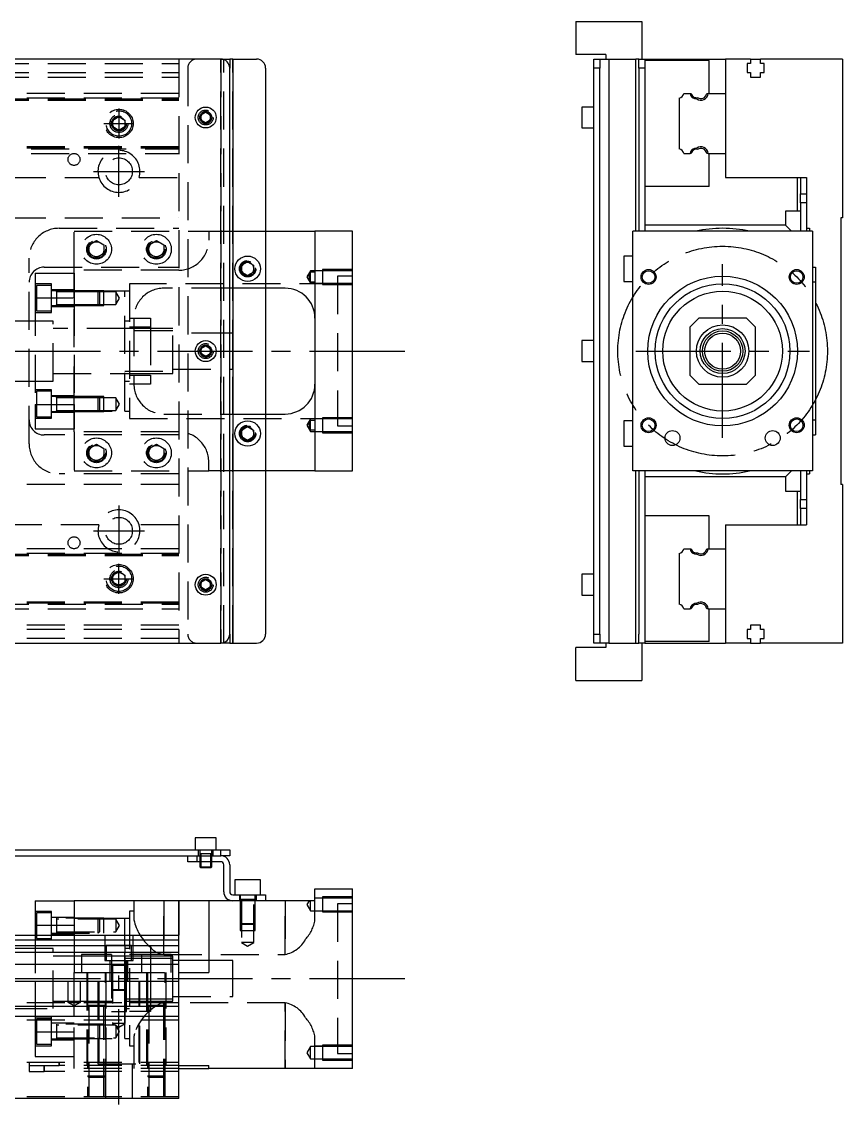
# Model space of a CAD drawing. Extents: x -29 to 759, y -281 to 112.
# Drawn here: x 484.5 to 758.7, y -251.5 to 110 of the extents above; entities that cross this region are included whole.
import ezdxf

# ---------------------------------------------------------------- set-up
doc = ezdxf.new("R2010")
doc.units = 0
doc.linetypes.add('CENTER', pattern=[50.8, 31.75, -6.35, 6.35, -6.35])
doc.linetypes.add('DASHED', pattern=[19.05, 12.7, -6.35])
doc.layers.get('0').update_dxf_attribs({"linetype": 'CONTINUOUS'})
doc.layers.add('CENTER', color=1, linetype='CENTER')

msp = doc.modelspace()

# ---------------------------------------------------------------- linework, layer by layer
at = {"color": 7, "linetype": 'CONTINUOUS'}
for p, q in [((669.68, 110), (669.68, 99)), ((669.68, 110), (691.68, 110)), ((691.68, 110), (691.68, 97.5)), ((679.68, 99), (669.68, 99)), ((679.68, 99), (679.68, 97.5)), ((551, 97.5), (3, 97.5)), ((551, 97.5), (554, 97.5)), ((554, 97.5), (554, 94.5)), ((555, 97.5), (554, 97.5)), ((554, -94.5), (554, 94.5)), ((555, 97.5), (555, -97.5)), ((555, 97.5), (563, 97.5)), ((566, 94.5), (566, -94.5)), ((675.68, 97.5), (677.68, 97.5)), ((675.68, 94.5), (675.68, 97.5)), ((677.68, 94.5), (675.68, 94.5)), ((675.68, -94.5), (675.68, 94.5)), ((677.68, 97.5), (677.68, 94.5)), ((677.68, 97.5), (680.68, 97.5)), ((677.68, -94.5), (677.68, 94.5)), ((680.68, 97.5), (680.68, -97.5)), ((680.68, 97.5), (689.68, 97.5)), ((689.68, 40), (689.68, 97.5)), ((690.68, 97.5), (689.68, 97.5)), ((690.68, 97.5), (692.68, 97.5)), ((690.68, 94.5), (690.68, 97.5)), ((692.68, 94.5), (690.68, 94.5)), ((690.68, 94.5), (690.68, 40)), ((692.68, 97.5), (692.68, 94.5)), ((692.68, 97.5), (719.68, 97.5)), ((714.18, 97), (692.68, 97)), ((692.68, 94.5), (692.68, 40)), ((714.18, 86), (714.18, 97)), ((719.68, 97.5), (719.68, 86)), ((727.98, 97.5), (719.68, 97.5)), ((727.98, 96), (726.83, 96)), ((726.83, 96), (726.83, 93)), ((727.98, 97.5), (731.38, 97.5)), ((727.98, 97.5), (727.98, 96)), ((731.38, 96), (731.38, 97.5)), ((758.68, 97.5), (731.38, 97.5)), ((732.53, 96), (731.38, 96)), ((732.53, 93), (732.53, 96)), ((758.68, 97.5), (758.68, 44.5)), ((726.83, 93), (727.98, 93)), ((727.98, 93), (727.98, 91.5)), ((727.98, 91.5), (731.38, 91.5)), ((731.38, 91.5), (731.38, 93)), ((731.38, 93), (732.53, 93)), ((704.18, 84.460392), (704.18, 67.539608)), ((705.719608, 86), (707.80154, 86)), ((707.80154, 86), (708.20668, 86)), ((713.357372, 86), (713.861934, 86)), ((713.861934, 86), (719.68, 86)), ((719.68, 86), (719.68, 66)), ((719.68, 86), (719.68, 66)), ((544.5, 78.866026), (546, 79.73205)), ((546, 79.73205), (547.5, 78.866026)), ((671.68, 81.5), (671.68, 78)), ((675.68, 81.5), (671.68, 81.5)), ((544.5, 77.133974), (544.5, 78.866026)), ((546, 76.26795), (544.5, 77.133974)), ((547.5, 77.133974), (546, 76.26795)), ((547.5, 78.866026), (547.5, 77.133974)), ((671.68, 78), (671.68, 74.5)), ((671.68, 74.5), (675.68, 74.5)), ((705.719608, 66), (707.80154, 66)), ((708.20668, 66), (707.80154, 66)), ((713.861934, 66), (713.357372, 66)), ((713.861934, 66), (719.68, 66)), ((714.18, 55), (714.18, 66)), ((719.68, 66), (719.68, 58)), ((719.68, 58), (746.68, 58)), ((743.68, 46.75), (743.68, 58)), ((744.68, 58), (744.68, 52.5)), ((746.68, 58), (746.68, 41)), ((714.18, 55), (692.68, 55)), ((744.68, 52.5), (746.68, 52.5)), ((744.68, 49.5), (744.68, 52.5)), ((746.68, 49.5), (744.68, 49.5)), ((744.68, 49.5), (744.68, 40)), ((739.68, 46.75), (739.68, 42.5)), ((744.68, 46.75), (739.68, 46.75)), ((758.68, 44.5), (758.18, 44.5)), ((758.18, 44.5), (758.18, -44.5)), ((566, 40), (582.5, 40)), ((582.5, 40), (582.5, -40)), ((595, 40), (582.5, 40)), ((595, -40), (595, 40)), ((688.68, -40), (688.68, 40)), ((748.68, 40), (688.68, 40)), ((739.68, 42), (692.68, 42)), ((739.68, 42.5), (739.68, 42)), ((741.68, 40), (739.68, 42)), ((746.68, 41), (747.68, 41)), ((746.68, 41), (746.68, 40)), ((747.68, 41), (747.68, 40)), ((748.68, 40), (748.68, -40)), ((558, 28.6547), (560, 29.809402)), ((560, 29.809402), (562, 28.6547)), ((685.68, 31.75), (685.68, 27.5)), ((688.68, 31.75), (685.68, 31.75)), ((558, 26.3453), (558, 28.6547)), ((560, 25.190598), (558, 26.3453)), ((562, 26.3453), (560, 25.190598)), ((562, 28.6547), (562, 26.3453)), ((685.68, 27.5), (685.68, 23.25)), ((748.68, 28), (749.68, 28)), ((749.68, 28), (749.68, -28)), ((685.68, 23.25), (688.68, 23.25)), ((749.68, 23), (748.68, 23)), ((572.5, 21), (566, 21)), ((710.68, 11), (707.68, 8)), ((726.68, 11), (710.68, 11)), ((729.68, 8), (726.68, 11)), ((707.68, 8), (707.68, -8)), ((729.68, -8), (729.68, 8)), ((544.5, 0.866026), (546, 1.73205)), ((544.5, -0.866026), (544.5, 0.866026)), ((546, 1.73205), (547.5, 0.866026)), ((547.5, 0.866026), (547.5, -0.866026)), ((671.68, 3.5), (671.68, 0)), ((675.68, 3.5), (671.68, 3.5)), ((546, -1.73205), (544.5, -0.866026)), ((547.5, -0.866026), (546, -1.73205)), ((671.68, 0), (671.68, -3.5)), ((671.68, -3.5), (675.68, -3.5)), ((707.68, -8), (710.68, -11)), ((726.68, -11), (729.68, -8)), ((710.68, -11), (726.68, -11)), ((566, -21), (572.5, -21)), ((558, -26.3453), (560, -25.190598)), ((560, -25.190598), (562, -26.3453)), ((685.68, -23.25), (685.68, -27.5)), ((688.68, -23.25), (685.68, -23.25)), ((748.68, -23), (749.68, -23)), ((558, -28.6547), (558, -26.3453)), ((560, -29.809402), (558, -28.6547)), ((562, -28.6547), (560, -29.809402)), ((562, -26.3453), (562, -28.6547)), ((685.68, -27.5), (685.68, -31.75)), ((748.68, -28), (749.68, -28)), ((685.68, -31.75), (688.68, -31.75)), ((582.5, -40), (566, -40)), ((582.5, -40), (595, -40)), ((748.68, -40), (688.68, -40)), ((689.68, -97.5), (689.68, -40)), ((690.68, -40), (690.68, -94.5)), ((692.68, -40), (692.68, -94.5)), ((739.68, -42), (692.68, -42)), ((739.68, -42), (741.68, -40)), ((739.68, -42), (739.68, -42.5)), ((739.68, -42.5), (739.68, -46.75)), ((744.68, -40), (744.68, -49.5)), ((746.28, -39.999994), (746.28, -40.000852)), ((746.68, -40), (746.68, -41)), ((746.68, -41), (746.68, -58)), ((746.68, -41), (747.68, -41)), ((747.68, -40), (747.68, -41)), ((739.68, -46.75), (744.68, -46.75)), ((743.68, -58), (743.68, -46.75)), ((758.68, -44.5), (758.18, -44.5)), ((758.68, -44.5), (758.68, -97.5)), ((744.68, -49.5), (746.68, -49.5)), ((744.68, -52.5), (744.68, -49.5)), ((746.68, -52.5), (744.68, -52.5)), ((744.68, -52.5), (744.68, -58)), ((714.18, -55), (692.68, -55)), ((714.18, -66), (714.18, -55)), ((719.68, -58), (719.68, -66)), ((719.68, -58), (746.68, -58)), ((704.18, -67.539608), (704.18, -84.460392)), ((705.719608, -66), (707.80154, -66)), ((707.80154, -66), (708.20668, -66)), ((713.357372, -66), (713.861934, -66)), ((713.861934, -66), (719.68, -66)), ((719.68, -66), (719.68, -86)), ((719.68, -66), (719.68, -86)), ((671.68, -74.5), (671.68, -78)), ((675.68, -74.5), (671.68, -74.5)), ((544.5, -77.133974), (546, -76.26795)), ((544.5, -78.866026), (544.5, -77.133974)), ((546, -79.73205), (544.5, -78.866026)), ((546, -76.26795), (547.5, -77.133974)), ((547.5, -78.866026), (546, -79.73205)), ((547.5, -77.133974), (547.5, -78.866026)), ((671.68, -78), (671.68, -81.5)), ((671.68, -81.5), (675.68, -81.5)), ((705.719608, -86), (707.80154, -86)), ((708.20668, -86), (707.80154, -86)), ((713.861934, -86), (713.357372, -86)), ((713.861934, -86), (719.68, -86)), ((714.18, -97), (714.18, -86)), ((719.68, -86), (719.68, -97.5)), ((727.98, -93), (726.83, -93)), ((726.83, -93), (726.83, -96)), ((731.38, -91.5), (727.98, -91.5)), ((727.98, -91.5), (727.98, -93)), ((731.38, -93), (731.38, -91.5)), ((732.53, -93), (731.38, -93)), ((732.53, -96), (732.53, -93)), ((3, -97.5), (551, -97.5)), ((554, -97.5), (551, -97.5)), ((554, -94.5), (554, -97.5)), ((554, -97.5), (555, -97.5)), ((555, -97.5), (563, -97.5)), ((675.68, -94.5), (677.68, -94.5)), ((675.68, -97.5), (675.68, -94.5)), ((677.68, -97.5), (675.68, -97.5)), ((677.68, -94.5), (677.68, -97.5)), ((680.68, -97.5), (677.68, -97.5)), ((679.68, -97.5), (679.68, -99)), ((680.68, -97.5), (689.68, -97.5)), ((689.68, -97.5), (690.68, -97.5)), ((690.68, -97.5), (690.68, -94.5)), ((692.68, -97.5), (690.68, -97.5)), ((691.68, -97.5), (691.68, -110)), ((692.68, -94.5), (692.68, -97.5)), ((714.18, -97), (692.68, -97)), ((692.68, -97.5), (719.68, -97.5)), ((727.98, -97.5), (719.68, -97.5)), ((726.83, -96), (727.98, -96)), ((727.98, -96), (727.98, -97.5)), ((727.98, -97.5), (731.38, -97.5)), ((731.38, -97.5), (731.38, -96)), ((731.38, -96), (732.53, -96)), ((758.68, -97.5), (731.38, -97.5)), ((669.68, -110), (669.68, -99)), ((679.68, -99), (669.68, -99)), ((669.68, -110), (691.68, -110)), ((549.5, -162.49), (542.5, -162.49)), ((542.5, -162.49), (542.5, -166.49)), ((549.5, -166.49), (549.5, -162.49)), ((352, -166.49), (551, -166.49)), ((352, -168.49), (543, -168.49)), ((540, -170.49), (540, -168.49)), ((543, -168.49), (551, -168.49)), ((543, -168.49), (543, -170.49)), ((543, -168.49), (551, -168.49)), ((551, -168.49), (551, -166.49)), ((551, -166.49), (554, -166.49)), ((554, -168.49), (551, -168.49)), ((554, -166.49), (554, -168.49)), ((543, -170.49), (540, -170.49)), ((551, -170.49), (543, -170.49)), ((544, -170.49002), (544, -172.14)), ((544, -172.14), (548, -172.14)), ((544, -172.14), (544.35, -172.49)), ((544.35, -170.49002), (544.35, -172.49)), ((547.65, -172.49), (544.35, -172.49)), ((547.65, -172.49), (547.65, -170.49002)), ((547.65, -172.49), (548, -172.14)), ((548, -172.14), (548, -170.49002)), ((552, -180.49), (552, -171.49)), ((554, -171.49), (554, -180.49)), ((564.25, -176.49), (555.75, -176.49)), ((555.75, -176.49), (555.75, -181.49)), ((564.25, -181.49), (564.25, -176.49)), ((582.5, -179.49), (595, -179.49)), ((582.5, -183.49), (582.5, -179.49)), ((595, -239.49), (595, -179.49)), ((489, -183.49), (502, -183.49)), ((489, -183.49), (489, -191.70658)), ((502, -183.49), (502, -194.99)), ((537, -183.49), (502, -183.49)), ((537, -194.99), (537, -183.49)), ((547, -183.49), (537, -183.49)), ((547, -183.49), (547, -207.49)), ((555, -183.49), (547, -183.49)), ((555, -181.49), (563, -181.49)), ((563, -183.49), (555, -183.49)), ((563, -183.49), (563, -181.49)), ((563, -181.49), (566, -181.49)), ((566, -183.49), (563, -183.49)), ((566, -181.49), (566, -183.49)), ((582.5, -183.49), (566, -183.49)), ((351.5, -194.99), (537, -194.99)), ((489, -191.70658), (489, -194.99)), ((489, -191.70658), (502, -191.70658)), ((537, -249.49), (537, -194.99)), ((351.5, -196.529608), (537, -196.529608)), ((537, -198.61154), (351.5, -198.61154)), ((537, -200.826666), (351.5, -200.826666)), ((519, -201.989994), (519, -216.990006)), ((351.5, -204.671934), (537, -204.671934)), ((520.5, -202.74), (519, -202.74)), ((521.25, -202.74), (520.5, -202.74)), ((524.5, -202.74), (521.25, -202.74)), ((527.5, -202.74), (524.5, -202.74)), ((534.5, -202.74), (527.5, -202.74)), ((535, -202.74), (534.5, -202.74)), ((519, -209.49), (519, -216.990006)), ((537, -207.49), (547, -207.49)), ((537, -210.49), (17, -210.49)), ((519, -216.24), (535, -216.24)), ((537, -218.79), (17, -218.79)), ((537, -222.19), (17, -222.19)), ((537, -238.49), (547, -238.49)), ((547, -239.49), (547, -238.49)), ((537, -239.49), (547, -239.49)), ((595, -239.49), (547, -239.49)), ((537, -249.49), (17, -249.49))]:
    msp.add_line(p, q, dxfattribs=at)
at = {"color": 3, "linetype": 'DASHED'}
for p, q in [((17, 96), (537, 96)), ((537, 97.5), (537, -97.5)), ((540, 94.5), (540, -94.5)), ((551, -97.5), (551, 97.5)), ((551, 97.5), (551, -97.5)), ((552, -97.5), (552, 97.5)), ((555, -97.5), (555, 97.5)), ((17, 93), (537, 93)), ((17, 91.5), (537, 91.5)), ((17, 84.204452), (537, 84.204452)), ((17, 84.2), (537, 84.2)), ((17, 83.8), (537, 83.8)), ((537, 86), (351.5, 86)), ((537, 84.460392), (351.5, 84.460392)), ((514.5, 76), (514.518502, 76.303588)), ((515, 77.1547), (517, 78.309402)), ((515, 74.8453), (515, 77.1547)), ((517, 78.309402), (519, 77.1547)), ((519, 77.1547), (519, 74.8453)), ((544, 78), (544.030168, 78.346066)), ((517, 73.690598), (515, 74.8453)), ((519, 74.8453), (517, 73.690598)), ((537, 68.2), (17, 68.2)), ((537, 67.8), (17, 67.8)), ((537, 67.795548), (17, 67.795548)), ((411.5, 67.539608), (537, 67.539608)), ((411.5, 66), (537, 66)), ((403.708204, 58), (510.291796, 58)), ((523.708204, 58), (537, 58)), ((22.640312, 44.5), (537, 44.5)), ((497, 41), (537, 41)), ((502, 27), (502, 40)), ((502, 40), (547, 40)), ((547, 40), (547, 37)), ((547, 40), (554, 40)), ((554, 40), (566, 40)), ((507, 35.443376), (509.5, 36.886752)), ((509.5, 36.886752), (512, 35.443376)), ((527, 35.443376), (529.5, 36.886752)), ((529.5, 36.886752), (532, 35.443376)), ((506.5, 34), (506.520026, 34.346056)), ((507, 32.556624), (507, 35.443376)), ((509.5, 31.113248), (507, 32.556624)), ((512, 32.556624), (509.5, 31.113248)), ((512, 35.443376), (512, 32.556624)), ((526.5, 34), (526.520026, 34.346056)), ((527, 32.556624), (527, 35.443376)), ((529.5, 31.113248), (527, 32.556624)), ((532, 32.556624), (529.5, 31.113248)), ((532, 35.443376), (532, 32.556624)), ((487, -31), (487, 31)), ((489, 26), (502, 26)), ((489, 26), (489, 17.78342)), ((492, 28), (537, 28)), ((537, 27), (502, 27)), ((502, 17.78342), (502, 27)), ((502, 26), (502, 17.78342)), ((562.483582, 27.786038), (562.5, 27.5)), ((581, 26.848738), (579.787564, 24.748738)), ((580.560666, 25.226886), (580.663852, 25.611128)), ((580.663852, 25.611128), (580.802956, 25.985522)), ((580.802956, 25.985522), (581, 26.435254)), ((581, 26.435254), (581, 26.848738)), ((585, 26.848738), (581, 26.848738)), ((581, 23.06222), (581, 26.435794)), ((581, 26.435254), (582.5, 26.435254)), ((585, 27.248732), (585, 22.248742)), ((595, 27.248732), (585, 27.248732)), ((595, 26.848738), (585, 26.848738)), ((494.5, 22.42767), (489, 22.42767)), ((489.5, 21.92767), (489.5, 13.42767)), ((494.5, 21.92767), (489.5, 21.92767)), ((494.5, 12.92767), (494.5, 22.42767)), ((520.5, 22.5), (520.5, -22.5)), ((590, 22.5), (520.5, 22.5)), ((579.787564, 24.748738), (581, 22.648738)), ((580.516436, 24.911344), (580.560666, 25.226886)), ((581, 22.648738), (581, 23.06222)), ((582.5, 23.06222), (581, 23.06222)), ((581, 22.648738), (585, 22.648738)), ((585, 22.648738), (595, 22.648738)), ((585, 22.248742), (595, 22.248742)), ((590, 25), (590, -25)), ((595, 25), (590, 25)), ((502, 20.42767), (494.5, 20.42767)), ((496.105, 20.17767), (494.5, 20.17767)), ((501.99998, 20.17767), (496.095, 20.17767)), ((496.1, 20.177674), (496.1, 15.177664)), ((496.1, 20.17767), (496.1, 19.92022)), ((496.1, 19.920202), (496.1, 20.17767)), ((501.99998, 19.77767), (496.1, 19.77767)), ((510.1, 20.17767), (502, 20.17767)), ((510.1, 20.177664), (502, 20.177664)), ((519, 20), (502, 20)), ((519, 20), (502, 20)), ((510.5, 19.77767), (502, 19.77767)), ((510.5, 19.77767), (502, 19.77767)), ((510.1, 15.17767), (510.1, 20.17767)), ((510.5, 19.77767), (510.1, 20.17767)), ((512, 20.177664), (510.10002, 20.177664)), ((510.5, 19.77767), (510.5, 15.57767)), ((512, 19.77767), (510.50002, 19.77767)), ((512, 15.177674), (512, 20.177664)), ((516, 19.77767), (512, 19.77767)), ((516, 19.77767), (516, 15.57767)), ((517.212436, 17.67767), (516, 19.77767)), ((519, -20), (519, 20)), ((520.5, 20), (519, 20)), ((554, 21), (532, 21)), ((566, 21), (554, 21)), ((489, 17.78342), (489, -17.78342)), ((489, 17.78342), (502, 17.78342)), ((494.5, 15.17767), (496.105, 15.17767)), ((494.5, 14.92767), (502, 14.92767)), ((496.095, 15.17767), (501.99998, 15.17767)), ((496.1, 15.57767), (501.99998, 15.57767)), ((496.1, 15.17767), (496.1, 15.435118)), ((496.1, 15.435068), (496.1, 15.17767)), ((502, 17.78342), (502, -17.78342)), ((502, -17.78342), (502, 17.78342)), ((502, 15.57767), (510.5, 15.57767)), ((502, 15.57767), (510.5, 15.57767)), ((502, 15.177674), (510.1, 15.177674)), ((502, 15.17767), (510.1, 15.17767)), ((510.1, 15.17767), (510.5, 15.57767)), ((510.10002, 15.177674), (512, 15.177674)), ((510.50002, 15.57767), (512, 15.57767)), ((512, 15.57767), (516, 15.57767)), ((516, 15.57767), (517.212436, 17.67767)), ((489, 12.92767), (494.5, 12.92767)), ((489.5, 13.42767), (494.5, 13.42767)), ((520.5, 11), (527.5, 11)), ((522, 11), (522, -11)), ((527.5, 11), (527.5, 8)), ((489, 10), (479.995, 10)), ((495, 10), (489, 10)), ((495, 10), (489, 10)), ((495, -10), (495, 10)), ((495, -10), (495, 10)), ((519.005, 7.5), (495, 7.5)), ((518.995, 7.5), (495, 7.5)), ((527.5, 7.5), (518.995, 7.5)), ((519.005, 7.5), (518.995, 7.5)), ((520.5, 10), (519, 10)), ((527.5, 7.5), (519.005, 7.5)), ((527.5, 8), (520.5, 8)), ((527.5, 8), (527.5, -8)), ((535, 7.5), (527.5, 7.5)), ((535, -7.5), (535, 7.5)), ((535, 6.75), (519, 6.75)), ((554, 6), (535, 6)), ((555, 6), (554, 6)), ((555, -6), (555, 6)), ((547.973226, 0.326156), (548, 0)), ((519, -6.75), (535, -6.75)), ((535, -6), (554, -6)), ((554, -6), (555, -6)), ((479.995, -10), (489, -10)), ((489, -10), (495, -10)), ((489, -10), (495, -10)), ((495, -7.5), (519.005, -7.5)), ((495, -7.5), (518.995, -7.5)), ((518.995, -7.5), (527.5, -7.5)), ((518.995, -7.5), (519.005, -7.5)), ((519, -10), (520.5, -10)), ((519.005, -7.5), (527.5, -7.5)), ((520.5, -8), (527.5, -8)), ((527.5, -7.5), (535, -7.5)), ((527.5, -8), (527.5, -11)), ((494.5, -12.92767), (489, -12.92767)), ((489.5, -13.42767), (489.5, -21.92767)), ((494.5, -13.42767), (489.5, -13.42767)), ((494.5, -22.42767), (494.5, -12.92767)), ((527.5, -11), (520.5, -11)), ((489, -17.78342), (502, -17.78342)), ((489, -17.78342), (489, -26)), ((502, -14.92767), (494.5, -14.92767)), ((496.105, -15.17767), (494.5, -15.17767)), ((501.99998, -15.17767), (496.095, -15.17767)), ((496.1, -15.177664), (496.1, -20.177674)), ((496.1, -15.177664), (496.1, -20.177674)), ((496.1, -15.17767), (496.1, -15.435118)), ((496.1, -15.435136), (496.1, -15.17767)), ((501.99998, -15.57767), (496.1, -15.57767)), ((510.1, -15.17767), (502, -15.17767)), ((510.1, -15.177674), (502, -15.177674)), ((510.5, -15.57767), (502, -15.57767)), ((510.5, -15.57767), (502, -15.57767)), ((502, -17.78342), (502, -26)), ((502, -27), (502, -17.78342)), ((510.1, -20.17767), (510.1, -15.17767)), ((510.5, -15.57767), (510.1, -15.17767)), ((512, -15.177674), (510.10002, -15.177674)), ((510.5, -15.57767), (510.5, -19.77767)), ((512, -15.57767), (510.50002, -15.57767)), ((512, -20.177664), (512, -15.177674)), ((516, -15.57767), (512, -15.57767)), ((516, -15.57767), (516, -19.77767)), ((517.212436, -17.67767), (516, -15.57767)), ((516, -19.77767), (517.212436, -17.67767)), ((494.5, -20.17767), (496.105, -20.17767)), ((494.5, -20.42767), (502, -20.42767)), ((496.095, -20.17767), (501.99998, -20.17767)), ((496.1, -19.77767), (501.99998, -19.77767)), ((496.1, -20.17767), (496.1, -19.92022)), ((496.1, -19.920272), (496.1, -20.17767)), ((502, -19.77767), (510.5, -19.77767)), ((502, -19.77767), (510.5, -19.77767)), ((502, -20), (519, -20)), ((502, -20), (519, -20)), ((502, -20.177664), (510.1, -20.177664)), ((502, -20.17767), (510.1, -20.17767)), ((510.1, -20.17767), (510.5, -19.77767)), ((510.10002, -20.177664), (512, -20.177664)), ((510.50002, -19.77767), (512, -19.77767)), ((512, -19.77767), (516, -19.77767)), ((519, -20), (520.5, -20)), ((532, -21), (554, -21)), ((554, -21), (566, -21)), ((489, -22.42767), (494.5, -22.42767)), ((489.5, -21.92767), (494.5, -21.92767)), ((520.5, -22.5), (590, -22.5)), ((581, -22.648738), (579.787564, -24.748738)), ((579.787564, -24.748738), (581, -26.848738)), ((580.516436, -24.586132), (580.560666, -24.27059)), ((580.560666, -24.27059), (580.663852, -23.886348)), ((580.663852, -23.886348), (580.802956, -23.511954)), ((580.802956, -23.511954), (581, -23.06222)), ((581, -23.06222), (581, -22.648738)), ((585, -22.648738), (581, -22.648738)), ((581, -26.435254), (581, -23.06168)), ((581, -23.06222), (582.5, -23.06222)), ((585, -22.248742), (585, -27.248732)), ((595, -22.248742), (585, -22.248742)), ((595, -22.648738), (585, -22.648738)), ((590, -25), (595, -25)), ((489, -26), (502, -26)), ((537, -28), (492, -28)), ((537, -27), (502, -27)), ((502, -27), (502, -40)), ((562.483582, -27.213962), (562.5, -27.5)), ((581, -26.848738), (581, -26.435254)), ((582.5, -26.435254), (581, -26.435254)), ((581, -26.848738), (585, -26.848738)), ((585, -26.848738), (595, -26.848738)), ((585, -27.248732), (595, -27.248732)), ((507, -32.556624), (509.5, -31.113248)), ((509.5, -31.113248), (512, -32.556624)), ((527, -32.556624), (529.5, -31.113248)), ((529.5, -31.113248), (532, -32.556624)), ((506.5, -34), (506.520026, -33.653944)), ((507, -35.443376), (507, -32.556624)), ((509.5, -36.886752), (507, -35.443376)), ((512, -35.443376), (509.5, -36.886752)), ((512, -32.556624), (512, -35.443376)), ((526.5, -34), (526.520026, -33.653944)), ((527, -35.443376), (527, -32.556624)), ((529.5, -36.886752), (527, -35.443376)), ((532, -35.443376), (529.5, -36.886752)), ((532, -32.556624), (532, -35.443376)), ((547, -40), (547, -37)), ((537, -41), (497, -41)), ((502, -40), (547, -40)), ((554, -40), (547, -40)), ((566, -40), (554, -40)), ((537, -44.5), (22.640312, -44.5)), ((510.291796, -58), (403.708204, -58)), ((537, -58), (523.708204, -58)), ((17, -67.795548), (537, -67.795548)), ((17, -67.8), (537, -67.8)), ((17, -68.2), (537, -68.2)), ((537, -66), (411.5, -66)), ((537, -67.539608), (411.5, -67.539608)), ((514.5, -76), (514.518502, -75.696412)), ((515, -74.8453), (517, -73.690598)), ((515, -77.1547), (515, -74.8453)), ((517, -73.690598), (519, -74.8453)), ((519, -74.8453), (519, -77.1547)), ((517, -78.309402), (515, -77.1547)), ((519, -77.1547), (517, -78.309402)), ((547.973226, -77.673844), (548, -78)), ((537, -83.8), (17, -83.8)), ((537, -84.2), (17, -84.2)), ((537, -84.204452), (17, -84.204452)), ((17, -84.460392), (537, -84.460392)), ((17, -86), (537, -86)), ((537, -91.5), (17, -91.5)), ((537, -93), (17, -93)), ((537, -96), (17, -96)), ((543.5, -166.49), (543.5, -168.49)), ((548.000006, -167.89), (543.999994, -167.89)), ((544, -166.49), (544, -170.49)), ((544.000006, -168.49), (544.000006, -170.49)), ((544.35, -167.89), (544.35, -170.49)), ((547.65, -170.49), (547.65, -167.89)), ((547.999994, -170.49), (547.999994, -168.49)), ((548, -170.49), (548, -166.49)), ((548.5, -168.49), (548.5, -166.49)), ((522, -183.49), (522, -189.862214)), ((532, -201.412252), (532, -183.49)), ((532, -183.49), (532, -201.412252)), ((537, -183.49), (537, -194.99)), ((557.25, -181.49), (557.25, -183.49)), ((562.500006, -183.09), (557.499994, -183.09)), ((557.500006, -181.49), (557.500006, -193.49)), ((557.9, -183.09), (557.9, -197.49)), ((562.1, -197.49), (562.1, -183.09)), ((562.499994, -193.49), (562.499994, -181.49)), ((562.75, -183.49), (562.75, -181.49)), ((572.5, -183.49), (572.5, -201.412252)), ((572.5, -201.412252), (572.5, -183.49)), ((580.509982, -183.49), (579.787564, -184.741262)), ((581, -186.841262), (581, -183.49)), ((585, -182.641262), (582.5, -182.641262)), ((582.5, -189.862214), (582.5, -183.49)), ((585, -182.241268), (585, -187.241258)), ((595, -182.241268), (585, -182.241268)), ((595, -182.641262), (585, -182.641262)), ((494.5, -187.06233), (489, -187.06233)), ((489.5, -187.56233), (489.5, -191.81233)), ((494.5, -187.56233), (489.5, -187.56233)), ((494.5, -196.56233), (494.5, -187.06233)), ((520.5, -186.99), (520.5, -231.99)), ((522, -186.99), (520.5, -186.99)), ((579.787564, -184.741262), (581, -186.841262)), ((581, -186.841262), (585, -186.841262)), ((590, -186.99), (582.5, -186.99)), ((585, -186.841262), (595, -186.841262)), ((585, -187.241258), (595, -187.241258)), ((590, -184.49), (590, -234.49)), ((595, -184.49), (590, -184.49)), ((502, -189.06233), (494.5, -189.06233)), ((512, -189.312336), (494.5, -189.312336)), ((496.1, -189.312326), (496.1, -194.312336)), ((516, -189.71233), (496.1, -189.71233)), ((510.27767, -189.49), (502, -189.49)), ((510.1, -191.81233), (510.1, -189.31233)), ((510.5, -189.71233), (510.1, -189.31233)), ((512, -189.49), (510.27767, -189.49)), ((510.5, -189.71233), (510.50002, -193.91233)), ((512, -194.312326), (512, -189.312336)), ((519, -189.49), (512, -189.49)), ((516, -189.71233), (516, -193.91233)), ((517.212436, -191.81233), (516, -189.71233)), ((519, -198.49), (519, -189.49)), ((520.5, -189.49), (519, -189.49)), ((557.5, -191.09), (562.5, -191.09)), ((557.5, -191.09), (557.9, -191.49)), ((562.1, -191.49), (557.9, -191.49)), ((562.1, -191.49), (562.5, -191.09)), ((489, -194.99), (489, -210.49)), ((489.5, -191.81233), (489.5, -194.99)), ((489.5, -194.99), (489.5, -196.06233)), ((494.5, -194.312326), (512, -194.312326)), ((494.5, -194.56233), (502, -194.56233)), ((496.1, -193.91233), (516, -193.91233)), ((502, -194.99), (502, -207.49)), ((510.1, -194.31233), (510.1, -191.81233)), ((510.1, -194.31233), (510.5, -193.91233)), ((512.25, -194.99), (512.25, -203.49)), ((516, -193.91233), (517.212436, -191.81233)), ((521.75, -203.49), (521.75, -194.99)), ((557.500006, -193.49), (562.499994, -193.49)), ((489, -196.56233), (494.5, -196.56233)), ((489.5, -196.06233), (494.5, -196.06233)), ((521.25, -198.49), (512.75, -198.49)), ((512.75, -198.49), (512.75, -203.49)), ((519, -198.49), (519, -200.99)), ((521.25, -198.49), (527.5, -198.49)), ((521.25, -203.49), (521.25, -198.49)), ((527.5, -198.49), (527.5, -201.49)), ((560, -197.49), (557.9, -197.49)), ((557.9, -197.49), (560, -198.702436)), ((562.1, -197.49), (560, -197.49)), ((560, -198.702436), (562.1, -197.49)), ((495, -199.49), (480, -199.49)), ((495, -219.49), (495, -199.49)), ((502, -201.99), (495, -201.99)), ((504.5, -201.99), (502, -201.99)), ((512.75, -201.49), (504.5, -201.49)), ((504.5, -201.49), (504.5, -207.49)), ((512.75, -201.99), (504.5, -201.99)), ((514.5, -201.49), (512.75, -201.49)), ((514.5, -201.99), (512.75, -201.99)), ((514.5, -201.49), (514.5, -207.49)), ((519, -201.99), (514.5, -201.99)), ((519, -201.99), (518.995, -201.99)), ((520.5, -199.49), (519, -199.49)), ((519, -203.49), (519, -200.99)), ((520.5, -201.99), (519, -201.99)), ((519.005, -201.99), (519, -201.99)), ((521.25, -201.49), (520.5, -201.49)), ((521.25, -201.99), (520.5, -201.99)), ((524.5, -201.49), (521.25, -201.49)), ((524.5, -201.99), (521.25, -201.99)), ((534.5, -201.49), (524.5, -201.49)), ((524.5, -201.49), (524.5, -207.49)), ((527.5, -201.99), (524.5, -201.99)), ((527.5, -201.49), (527.5, -207.49)), ((534.5, -201.99), (527.5, -201.99)), ((532, -201.412252), (572.5, -201.412252)), ((534.5, -207.49), (534.5, -201.49)), ((535, -201.99), (534.5, -201.99)), ((535, -207.49), (535, -201.99)), ((512.25, -203.49), (521.75, -203.49)), ((514, -203.49), (514, -210.49)), ((519.500006, -205.09), (514.499994, -205.09)), ((514.500006, -203.49), (514.500006, -220.49)), ((514.9, -205.09), (514.9, -224.49)), ((519, -205.088864), (519, -203.49)), ((519, -207.49), (519, -205.088864)), ((519.1, -224.49), (519.1, -205.09)), ((519.499994, -220.49), (519.499994, -203.49)), ((519.5, -205.09), (519.5, -203.49)), ((519.5, -210.48998), (519.5, -205.09)), ((520, -210.49), (520, -203.49)), ((520, -210.49), (520, -203.49)), ((537, -203.49), (535, -203.49)), ((547, -203.49), (537, -203.49)), ((555, -203.49), (547, -203.49)), ((555, -209.49), (555, -203.49)), ((495, -210.49), (495, -209.49)), ((502, -210.49), (502, -207.49)), ((502, -207.49), (514.5, -207.49)), ((506.25, -207.49), (506.25, -238.49)), ((506.500006, -207.49), (506.500006, -248.99)), ((512.499994, -248.99), (512.499994, -207.49)), ((512.75, -238.49), (512.75, -207.49)), ((514.5, -207.49), (514.9, -207.49)), ((514.9, -207.49), (519.1, -207.49)), ((519, -209.49), (519, -207.49)), ((519, -210.49), (519, -209.49)), ((519.1, -207.49), (519.5, -207.49)), ((519.5, -207.49), (537, -207.49)), ((526.25, -207.49), (526.25, -238.49)), ((526.500006, -207.49), (526.500006, -248.99)), ((527.5, -207.49), (527.5, -217.49)), ((532.499994, -248.99), (532.499994, -207.49)), ((532.75, -238.49), (532.75, -207.49)), ((535, -209.49), (535, -207.49)), ((535, -216.99), (535, -209.49)), ((555, -215.49), (555, -209.49)), ((489, -210.49), (489, -218.79)), ((500, -217.49), (500, -210.49)), ((502, -218.79), (502, -210.49)), ((504, -210.49), (504, -217.49)), ((510, -210.49), (510, -237.99)), ((510.291796, -210.49), (510.291796, -237.49)), ((514.5, -213.09), (519.5, -213.09)), ((514.5, -213.09), (514.9, -213.49)), ((519, -217.49), (519, -210.49)), ((519.1, -213.49), (519.5, -213.09)), ((523.708204, -237.49), (523.708204, -210.49)), ((524, -237.99), (524, -210.49)), ((519.1, -213.49), (514.9, -213.49)), ((535, -215.49), (555, -215.49)), ((537, -217.64), (17, -217.64)), ((480.291796, -219.49), (495, -219.49)), ((489, -218.79), (489, -222.19)), ((495, -216.99), (502, -216.99)), ((500, -217.49), (504, -217.49)), ((502, -218.6447), (500, -217.49)), ((502, -216.99), (519.005, -216.99)), ((504, -217.49), (502, -218.6447)), ((502, -222.19), (502, -218.79)), ((506.5, -218.49), (506.84965, -218.49)), ((506.849602, -218.49), (506.5, -218.49)), ((512.15035, -218.49), (506.849602, -218.49)), ((507, -218.49), (507, -248.99)), ((512, -248.99), (512, -218.49)), ((512.150204, -218.49), (512.5, -218.49)), ((512.5, -218.49), (512.15035, -218.49)), ((514.500006, -220.49), (519.499994, -220.49)), ((518.995, -216.99), (527.5, -216.99)), ((519, -229.49), (519, -217.49)), ((519, -219.49), (520.5, -219.49)), ((519.005, -216.99), (527.5, -216.99)), ((520.5, -217.49), (527.5, -217.49)), ((527.5, -220.49), (520.5, -220.49)), ((532.500006, -218.49), (526.499994, -218.49)), ((527, -218.49), (527, -248.99)), ((527.5, -216.99), (535, -216.99)), ((527.5, -217.49), (527.5, -220.49)), ((532, -217.567748), (531.255708, -217.63949)), ((531.25719, -217.639206), (532, -217.567748)), ((572.5, -217.567748), (532, -217.567748)), ((532, -218.48998), (532, -217.567748)), ((532, -248.99), (532, -218.49)), ((572.5, -217.567748), (572.5, -239.49)), ((572.5, -239.49), (572.5, -217.567748)), ((537, -223.34), (17, -223.34)), ((489, -222.19), (489, -227.27342)), ((494.5, -222.41767), (489, -222.41767)), ((489.5, -222.91767), (489.5, -227.16767)), ((493.708204, -222.91767), (489.5, -222.91767)), ((494.5, -222.91767), (493.708204, -222.91767)), ((494.5, -231.91767), (494.5, -222.41767)), ((502, -238.49), (502, -222.19)), ((489, -227.27342), (489, -235.49)), ((489, -227.27342), (493.708204, -227.27342)), ((489.5, -227.16767), (489.5, -231.41767)), ((493.708204, -227.27342), (502, -227.27342)), ((502, -224.41767), (494.5, -224.41767)), ((512, -224.667674), (494.5, -224.667674)), ((496.1, -224.66767), (496.1, -229.66767)), ((516, -225.06767), (496.1, -225.06767)), ((510.1, -227.16767), (510.1, -224.66767)), ((510.5, -225.06767), (510.1, -224.66767)), ((510.1, -229.66767), (510.1, -227.16767)), ((510.5, -225.06767), (510.5, -227.16767)), ((510.5, -227.16767), (510.5, -229.26767)), ((519.1, -224.49), (514.9, -224.49)), ((514.9, -224.49), (517, -225.702436)), ((516, -225.06767), (516, -229.26767)), ((517.212436, -227.16767), (516, -225.06767)), ((516, -229.26767), (517.212436, -227.16767)), ((517, -225.702436), (519.1, -224.49)), ((494.5, -229.667664), (512, -229.667664)), ((494.5, -229.91767), (502, -229.91767)), ((496.1, -229.26767), (516, -229.26767)), ((502, -229.49), (519, -229.49)), ((510.1, -229.66767), (510.5, -229.26767)), ((519, -229.49), (520.5, -229.49)), ((522, -229.117786), (522, -239.49)), ((582.5, -239.49), (582.5, -229.117786)), ((489, -231.91767), (494.5, -231.91767)), ((489.5, -231.41767), (494.5, -231.41767)), ((520.5, -231.99), (522, -231.99)), ((581, -232.138738), (579.787564, -234.238738)), ((579.787564, -234.238738), (581, -236.338738)), ((581, -236.338738), (581, -232.138738)), ((585, -232.138738), (581, -232.138738)), ((582.5, -231.99), (590, -231.99)), ((585, -231.738742), (585, -236.738732)), ((595, -231.738742), (585, -231.738742)), ((595, -232.138738), (585, -232.138738)), ((590, -234.49), (595, -234.49)), ((537, -237.49), (17, -237.49)), ((487, -237.49), (487, -238.49)), ((487, -238.49), (497, -238.49)), ((487, -238.49), (487, -240.49)), ((489, -235.49), (502, -235.49)), ((492, -240.49), (492, -238.49)), ((492, -238.49), (492, -240.49)), ((537, -237.49), (493.708204, -237.49)), ((497, -238.49), (497, -237.49)), ((497, -237.49), (497, -238.49)), ((537, -238.49), (497, -238.49)), ((502, -239.49), (502, -238.49)), ((510, -237.99), (524, -237.99)), ((512.5, -237.99), (512.5, -249.49)), ((521.5, -249.49), (521.5, -237.99)), ((581, -236.338738), (585, -236.338738)), ((585, -236.338738), (595, -236.338738)), ((585, -236.738732), (595, -236.738732)), ((487, -240.49), (492, -240.49)), ((537, -240.49), (492, -240.49)), ((537, -239.49), (502, -239.49)), ((506.5, -241.99), (512.5, -241.99)), ((506.5, -241.99), (507, -242.49)), ((512, -242.49), (512.5, -241.99)), ((526.5, -241.99), (532.5, -241.99)), ((526.5, -241.99), (527, -242.49)), ((532, -242.49), (532.5, -241.99)), ((512, -242.49), (507, -242.49)), ((532, -242.49), (527, -242.49)), ((537, -248.99), (17, -248.99))]:
    msp.add_line(p, q, dxfattribs=at)
for centre, radius in [((517, 76), 4.75), ((517, 76), 4.25), ((546, 78), 2.5), ((546, 78), 2), ((517, 76), 3), ((517, 76), 2.5), ((517, 76), 2.1), ((502, 64), 2), ((517, 60), 4.5), ((509.5, 34), 5), ((509.5, 34), 3.25), ((509.5, 34), 3), ((509.5, 34), 2.5), ((529.5, 34), 5), ((529.5, 34), 3.25), ((529.5, 34), 3), ((529.5, 34), 2.5), ((560, 27.5), 2.75), ((560, 27.5), 2.5), ((546, 0), 2.5), ((546, 0), 2), ((560, -27.5), 2.75), ((560, -27.5), 2.5), ((509.5, -34), 5), ((509.5, -34), 3.25), ((509.5, -34), 3), ((509.5, -34), 2.5), ((529.5, -34), 5), ((529.5, -34), 3.25), ((529.5, -34), 3), ((529.5, -34), 2.5), ((517, -60), 4.5), ((502, -64), 2), ((517, -76), 4.75), ((517, -76), 4.25), ((517, -76), 3), ((517, -76), 2.5), ((517, -76), 2.1), ((546, -78), 2.5), ((546, -78), 2)]:
    msp.add_circle(centre, radius, dxfattribs=at)
at = {"color": 7, "linetype": 'CONTINUOUS'}
for centre, radius in [((546, 78), 3.5), ((560, 27.5), 4.25), ((693.931262, 24.748738), 2.1), ((743.428738, 24.748738), 2.1), ((718.68, 0), 25), ((718.68, 0), 22.5), ((718.68, 0), 20), ((718.68, 0), 8.75), ((718.68, 0), 7.5), ((718.68, 0), 6.75), ((718.68, 0), 6), ((546, 0), 3.5), ((560, -27.5), 4.25), ((693.931262, -24.748738), 2.1), ((743.428738, -24.748738), 2.1), ((701.93, -29.011852), 2.5), ((735.43, -29.011852), 2.5), ((546, -78), 3.5)]:
    msp.add_circle(centre, radius, dxfattribs=at)
at = {"color": 3, "linetype": 'CONTINUOUS'}
for centre in [(693.931262, 24.748738), (743.428738, 24.748738), (693.931262, -24.748738), (743.428738, -24.748738)]:
    msp.add_circle(centre, 2.5, dxfattribs=at)
at = {"color": 3, "linetype": 'DASHED'}
for centre, radius, start, end in [((543, 94.5), 3, 90, 180), ((517, 60), 7, 343.39845, 196.60155), ((517, 60), 7, 196.60155, 343.39845), ((497, 31), 10, 90, 180), ((537, 37), 10, 270, 0), ((492, 23), 5, 90, 180), ((584.451784, 24.952686), 3.935565, 180.60188226, 208.70854311), ((532, 11), 10, 90, 180), ((532, -11), 10, 180, 270), ((492, -23), 5, 180, 270), ((584.45178, -24.544789), 3.935561, 180.60189743, 208.70855827), ((537, -37), 10, 0, 90), ((497, -31), 10, 180, 270), ((517, -60), 7, 16.60155, 163.39845), ((517, -60), 7, 163.39845, 16.60155), ((543, -94.5), 3, 180, 270), ((538.671548, -186.11955), 17.086488, 192.652791, 229.165449), ((569.931847, -187.809618), 12.734662, 317.63564126, 350.72450175), ((570.680594, -191.762647), 9.819629, 280.67760453, 331.88034487), ((532.637542, -194.733598), 6.709014, 220.012607, 264.547089), ((538.78864, -233.435156), 17.499947, 115.49641242, 161.42811956), ((570.680594, -227.217353), 9.819629, 28.11965513, 79.32239547), ((569.931847, -231.170382), 12.734662, 9.27549825, 42.36435874), ((526.622059, -229.209601), 4.622971, 163.04601178, 178.86199356)]:
    msp.add_arc(centre, radius, start, end, dxfattribs=at)
at = {"color": 7, "linetype": 'CONTINUOUS'}
for centre, radius, start, end in [((551, 94.5), 3, 0, 90), ((563, 94.5), 3, 0, 90), ((703.68, 86.5), 2.1, 283.774147, 346.225853), ((709.88, 86.3), 2.1, 188.213211, 273.73141), ((709.88, 86.3), 1.7, 190.164249, 282.916417), ((711.38, 86.3), 2.5, 236.952555, 353.107897), ((711.38, 86.3), 2, 235.944202, 351.373073), ((546, 78), 1.65, 95.380023, 144.619977), ((546, 78), 1.65, 84.619977, 95.380023), ((546, 78), 1.65, 35.380023, 84.619977), ((546, 78), 1.65, 155.380023, 180), ((546, 78), 1.65, 180, 204.619977), ((546, 78), 1.65, 144.619977, 155.380023), ((546, 78), 1.65, 204.619977, 215.380023), ((546, 78), 1.65, 215.380023, 264.619977), ((546, 78), 1.65, 264.619977, 275.380023), ((546, 78), 1.65, 275.380023, 324.619977), ((546, 78), 1.65, 24.619977, 35.380023), ((546, 78), 1.65, 324.619977, 335.380023), ((546, 78), 1.65, 335.380023, 24.619977), ((703.68, 65.5), 2.1, 13.774147, 76.225853), ((709.88, 65.7), 2.1, 86.26859, 171.786789), ((709.88, 65.7), 1.7, 77.083583, 169.835751), ((711.38, 65.7), 2.5, 6.892103, 123.047445), ((711.38, 65.7), 2, 8.626927, 124.055798), ((718.68, 0), 41, 77.319617, 102.680383), ((560, 27.5), 2.1, 102.24721, 137.75279), ((560, 27.5), 2.1, 77.75279, 102.24721), ((560, 27.5), 2.1, 42.24721, 77.75279), ((560, 27.5), 2.1, 162.24721, 180), ((560, 27.5), 2.1, 180, 197.75279), ((560, 27.5), 2.1, 137.75279, 162.24721), ((560, 27.5), 2.1, 197.75279, 222.24721), ((560, 27.5), 2.1, 222.24721, 257.75279), ((560, 27.5), 2.1, 257.75279, 282.24721), ((560, 27.5), 2.1, 282.24721, 317.75279), ((560, 27.5), 2.1, 17.75279, 42.24721), ((560, 27.5), 2.1, 317.75279, 342.24721), ((560, 27.5), 2.1, 342.24721, 17.75279), ((572.5, 11), 10, 0, 90), ((546, 0), 1.65, 155.380023, 180), ((546, 0), 1.65, 144.619977, 155.380023), ((546, 0), 1.65, 95.380023, 144.619977), ((546, 0), 1.65, 84.619977, 95.380023), ((546, 0), 1.65, 35.380023, 84.619977), ((546, 0), 1.65, 24.619977, 35.380023), ((546, 0), 1.65, 335.380023, 24.619977), ((546, 0), 1.65, 180, 204.619977), ((546, 0), 1.65, 204.619977, 215.380023), ((546, 0), 1.65, 215.380023, 264.619977), ((546, 0), 1.65, 264.619977, 275.380023), ((546, 0), 1.65, 275.380023, 324.619977), ((546, 0), 1.65, 324.619977, 335.380023), ((572.5, -11), 10, 270, 0), ((560, -27.5), 2.1, 162.24721, 180), ((560, -27.5), 2.1, 180, 197.75279), ((560, -27.5), 2.1, 137.75279, 162.24721), ((560, -27.5), 2.1, 197.75279, 222.24721), ((560, -27.5), 2.1, 102.24721, 137.75279), ((560, -27.5), 2.1, 222.24721, 257.75279), ((560, -27.5), 2.1, 77.75279, 102.24721), ((560, -27.5), 2.1, 42.24721, 77.75279), ((560, -27.5), 2.1, 282.24721, 317.75279), ((560, -27.5), 2.1, 17.75279, 42.24721), ((560, -27.5), 2.1, 317.75279, 342.24721), ((560, -27.5), 2.1, 342.24721, 17.75279), ((560, -27.5), 2.1, 257.75279, 282.24721), ((718.68, 0), 41, 257.319617, 282.680383), ((703.68, -65.5), 2.1, 283.774147, 346.225853), ((709.88, -65.7), 2.1, 188.213211, 273.73141), ((709.88, -65.7), 1.7, 190.164249, 282.916417), ((711.38, -65.7), 2.5, 236.952555, 353.107897), ((711.38, -65.7), 2, 235.944202, 351.373073), ((546, -78), 1.65, 155.380023, 180), ((546, -78), 1.65, 180, 204.619977), ((546, -78), 1.65, 144.619977, 155.380023), ((546, -78), 1.65, 204.619977, 215.380023), ((546, -78), 1.65, 95.380023, 144.619977), ((546, -78), 1.65, 215.380023, 264.619977), ((546, -78), 1.65, 84.619977, 95.380023), ((546, -78), 1.65, 35.380023, 84.619977), ((546, -78), 1.65, 275.380023, 324.619977), ((546, -78), 1.65, 24.619977, 35.380023), ((546, -78), 1.65, 324.619977, 335.380023), ((546, -78), 1.65, 335.380023, 24.619977), ((546, -78), 1.65, 264.619977, 275.380023), ((703.68, -86.5), 2.1, 13.774147, 76.225853), ((709.88, -86.3), 2.1, 86.26859, 171.786789), ((709.88, -86.3), 1.7, 77.083583, 169.835751), ((711.38, -86.3), 2.5, 6.892103, 123.047445), ((711.38, -86.3), 2, 8.626927, 124.055798), ((551, -94.5), 3, 270, 0), ((563, -94.5), 3, 270, 0), ((551, -171.49), 3, 0, 90), ((551, -171.49), 1, 0, 90), ((555, -180.49), 3, 180, 270), ((555, -180.49), 1, 180, 270)]:
    msp.add_arc(centre, radius, start, end, dxfattribs=at)
at = {"layer": 'CENTER', "color": 1, "linetype": 'CENTER'}
for p, q in [((517, 81), (517, 71)), ((512, 76), (522, 76)), ((517, 51.5), (517, 68.5)), ((508.5, 60), (525.5, 60)), ((718.68, -29), (718.68, 29)), ((-28.891336, 0), (616.707811, 0)), ((689.68, 0), (747.68, 0)), ((517, -51.5), (517, -68.5)), ((508.5, -60), (525.5, -60)), ((517, -81), (517, -71)), ((512, -76), (522, -76)), ((-28.891336, -209.49), (616.707811, -209.49)), ((517, -251.49), (517, -208.49))]:
    msp.add_line(p, q, dxfattribs=at)
msp.add_circle((718.68, 0), 35.000001, dxfattribs=at)

doc.saveas('drawing.dxf')
